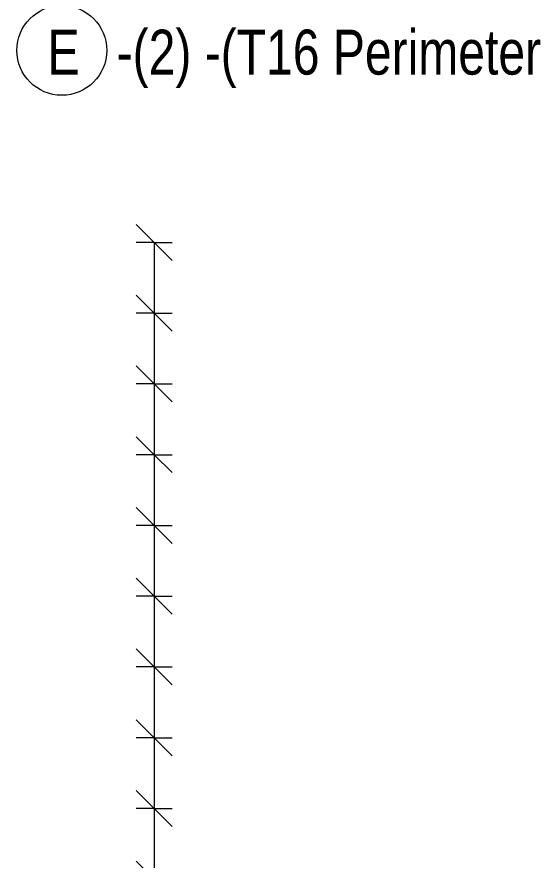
# Model space of a CAD drawing. Header units: millimetres. Extents: x 20 to 15200, y -2824 to 20808.
# Drawn here: x 20 to 1465, y 5647 to 7992 of the extents above; entities that cross this region are included whole.
import ezdxf

# ---------------------------------------------------------------- set-up
doc = ezdxf.new("R2010")
doc.units = ezdxf.units.MM
for name, color, linetype, lineweight in [('A-ANNO-DIMS', 211, 'Continuous', 9), ('A-ANNO-DIMS-50', 211, 'Continuous', 9), ('S-RBAR-IDEN', 171, 'Continuous', 9)]:
    doc.layers.add(name, color=color, linetype=linetype, lineweight=lineweight)
doc.styles.add('Nirmala UI Semilight', font='NirmalaS.ttf', dxfattribs={"width": 0.8, "height": 125})
doc.dimstyles.new('Arrow_Filled_-_2_5_NI_UI', dxfattribs={"dimscale": 304.8, "dimtxt": 130.920493, "dimasz": 0.328084, "dimexe": 0.164042, "dimexo": 0.0625, "dimgap": 0.164042, "dimtad": 1, "dimdec": 0, "dimzin": 0, "dimdsep": 46, "dimtxsty": 'Nirmala UI Semilight', "dimblk1": 'OBLIQUE', "dimblk2": 'OBLIQUE', "dimsah": 1, "dimcen": 0.09, "dimazin": 0, "dimtfac": 1, "dimtdec": 4, "dimtix": 1, "dimtmove": 0, "dimatfit": 3, "dimfxl": 0.164042, "dimfxlon": 1, "dimtvp": 1, "dimtolj": 1, "dimtzin": 0, "dimarcsym": 2})

# ---------------------------------------------------------------- blocks, each defined once
blk = doc.blocks.new('M_Rebar Tag_rfa MARK - ARROW-794226-Elevation Front 1')
at = {"layer": 'S-RBAR-IDEN'}
blk.add_circle((3172.6, 8367.4), 125, dxfattribs=at)
blk = doc.blocks.new('DIMBLOCK46-Elevation Front 1')
at = {"layer": 'A-ANNO-DIMS-50'}
for p, q in [((402.1, 7365.1), (352.1, 7415.1)), ((402.1, 7365.1), (352.1, 7365.1)), ((402.1, 7365.1), (402.1, 7168.3)), ((402.1, 7365.1), (452.1, 7315.1)), ((402.1, 7365.1), (452.1, 7365.1)), ((402.1, 7168.3), (352.1, 7218.3)), ((402.1, 7168.3), (352.1, 7168.3)), ((402.1, 7168.3), (452.1, 7118.3)), ((402.1, 7168.3), (452.1, 7168.3))]:
    blk.add_line(p, q, dxfattribs=at)
blk = doc.blocks.new('_Oblique')
at = {"color": 0, "linetype": 'ByBlock', "lineweight": -2}
blk.add_line((-0.5, -0.5), (0.5, 0.5), dxfattribs=at)
blk = doc.blocks.new('DIMBLOCK47-Elevation Front 1')
at = {"layer": 'A-ANNO-DIMS-50'}
for p, q in [((402.1, 7168.3), (352.1, 7218.3)), ((402.1, 7168.3), (352.1, 7168.3)), ((402.1, 7168.3), (402.1, 6971.4)), ((402.1, 7168.3), (452.1, 7118.3)), ((402.1, 7168.3), (452.1, 7168.3)), ((402.1, 6971.4), (352.1, 7021.4)), ((402.1, 6971.4), (352.1, 6971.4)), ((402.1, 6971.4), (452.1, 6921.4)), ((402.1, 6971.4), (452.1, 6971.4))]:
    blk.add_line(p, q, dxfattribs=at)
blk = doc.blocks.new('DIMBLOCK48-Elevation Front 1')
at = {"layer": 'A-ANNO-DIMS-50'}
for p, q in [((402.1, 6971.4), (352.1, 7021.4)), ((402.1, 6971.4), (352.1, 6971.4)), ((402.1, 6971.4), (402.1, 6774.6)), ((402.1, 6971.4), (452.1, 6921.4)), ((402.1, 6971.4), (452.1, 6971.4)), ((402.1, 6774.6), (352.1, 6824.6)), ((402.1, 6774.6), (352.1, 6774.6)), ((402.1, 6774.6), (452.1, 6724.6)), ((402.1, 6774.6), (452.1, 6774.6))]:
    blk.add_line(p, q, dxfattribs=at)
blk = doc.blocks.new('DIMBLOCK49-Elevation Front 1')
at = {"layer": 'A-ANNO-DIMS-50'}
for p, q in [((402.1, 6774.6), (352.1, 6824.6)), ((402.1, 6774.6), (352.1, 6774.6)), ((402.1, 6774.6), (402.1, 6577.8)), ((402.1, 6774.6), (452.1, 6724.6)), ((402.1, 6774.6), (452.1, 6774.6)), ((402.1, 6577.8), (352.1, 6627.8)), ((402.1, 6577.8), (352.1, 6577.8)), ((402.1, 6577.8), (452.1, 6527.8)), ((402.1, 6577.8), (452.1, 6577.8))]:
    blk.add_line(p, q, dxfattribs=at)
blk = doc.blocks.new('DIMBLOCK50-Elevation Front 1')
at = {"layer": 'A-ANNO-DIMS-50'}
for p, q in [((402.1, 6577.8), (352.1, 6627.8)), ((402.1, 6577.8), (352.1, 6577.8)), ((402.1, 6577.8), (402.1, 6381)), ((402.1, 6577.8), (452.1, 6527.8)), ((402.1, 6577.8), (452.1, 6577.8)), ((402.1, 6381), (352.1, 6431)), ((402.1, 6381), (352.1, 6381)), ((402.1, 6381), (452.1, 6331)), ((402.1, 6381), (452.1, 6381))]:
    blk.add_line(p, q, dxfattribs=at)
blk = doc.blocks.new('DIMBLOCK51-Elevation Front 1')
at = {"layer": 'A-ANNO-DIMS-50'}
for p, q in [((402.1, 6381), (352.1, 6431)), ((402.1, 6381), (352.1, 6381)), ((402.1, 6381), (402.1, 6184.2)), ((402.1, 6381), (452.1, 6331)), ((402.1, 6381), (452.1, 6381)), ((402.1, 6184.2), (352.1, 6234.2)), ((402.1, 6184.2), (352.1, 6184.2)), ((402.1, 6184.2), (452.1, 6134.2)), ((402.1, 6184.2), (452.1, 6184.2))]:
    blk.add_line(p, q, dxfattribs=at)
blk = doc.blocks.new('DIMBLOCK52-Elevation Front 1')
at = {"layer": 'A-ANNO-DIMS-50'}
for p, q in [((402.1, 6184.2), (352.1, 6234.2)), ((402.1, 6184.2), (352.1, 6184.2)), ((402.1, 6184.2), (402.1, 5987.3)), ((402.1, 6184.2), (452.1, 6134.2)), ((402.1, 6184.2), (452.1, 6184.2)), ((402.1, 5987.3), (352.1, 6037.3)), ((402.1, 5987.3), (352.1, 5987.3)), ((402.1, 5987.3), (452.1, 5937.3)), ((402.1, 5987.3), (452.1, 5987.3))]:
    blk.add_line(p, q, dxfattribs=at)
blk = doc.blocks.new('DIMBLOCK53-Elevation Front 1')
at = {"layer": 'A-ANNO-DIMS-50'}
for p, q in [((402.1, 5987.3), (352.1, 6037.3)), ((402.1, 5987.3), (352.1, 5987.3)), ((402.1, 5987.3), (402.1, 5790.5)), ((402.1, 5987.3), (452.1, 5937.3)), ((402.1, 5987.3), (452.1, 5987.3)), ((402.1, 5790.5), (352.1, 5840.5)), ((402.1, 5790.5), (352.1, 5790.5)), ((402.1, 5790.5), (452.1, 5740.5)), ((402.1, 5790.5), (452.1, 5790.5))]:
    blk.add_line(p, q, dxfattribs=at)
blk = doc.blocks.new('DIMBLOCK54-Elevation Front 1')
at = {"layer": 'A-ANNO-DIMS-50'}
for p, q in [((402.1, 5790.5), (352.1, 5840.5)), ((402.1, 5790.5), (352.1, 5790.5)), ((402.1, 5790.5), (402.1, 5593.7)), ((402.1, 5790.5), (452.1, 5740.5)), ((402.1, 5790.5), (452.1, 5790.5)), ((402.1, 5593.7), (352.1, 5643.7)), ((402.1, 5593.7), (352.1, 5593.7)), ((402.1, 5593.7), (452.1, 5543.7)), ((402.1, 5593.7), (452.1, 5593.7))]:
    blk.add_line(p, q, dxfattribs=at)
blk = doc.blocks.new('DIMBLOCK90-Elevation Front 1')
at = {"layer": 'A-ANNO-DIMS-50'}
for p, q in [((402.1, 7365.1), (352.1, 7415.1)), ((402.1, 7365.1), (352.1, 7365.1)), ((402.1, 7365.1), (402.1, -1295)), ((402.1, 7365.1), (402.1, 7168.3)), ((402.1, 7365.1), (452.1, 7315.1)), ((402.1, 7365.1), (452.1, 7365.1)), ((402.1, 7168.3), (352.1, 7218.3)), ((402.1, 7168.3), (352.1, 7168.3)), ((402.1, 7168.3), (402.1, 6971.4)), ((402.1, 7168.3), (452.1, 7118.3)), ((402.1, 7168.3), (452.1, 7168.3)), ((402.1, 6971.4), (352.1, 7021.4)), ((402.1, 6971.4), (352.1, 6971.4)), ((402.1, 6971.4), (402.1, 6774.6)), ((402.1, 6971.4), (452.1, 6921.4)), ((402.1, 6971.4), (452.1, 6971.4)), ((402.1, 6774.6), (352.1, 6824.6)), ((402.1, 6774.6), (352.1, 6774.6)), ((402.1, 6774.6), (402.1, 6577.8)), ((402.1, 6774.6), (452.1, 6724.6)), ((402.1, 6774.6), (452.1, 6774.6)), ((402.1, 6577.8), (352.1, 6627.8)), ((402.1, 6577.8), (352.1, 6577.8)), ((402.1, 6577.8), (402.1, 6381)), ((402.1, 6577.8), (452.1, 6527.8)), ((402.1, 6577.8), (452.1, 6577.8)), ((402.1, 6381), (352.1, 6431)), ((402.1, 6381), (352.1, 6381)), ((402.1, 6381), (402.1, 6184.2)), ((402.1, 6381), (452.1, 6331)), ((402.1, 6381), (452.1, 6381)), ((402.1, 6184.2), (352.1, 6234.2)), ((402.1, 6184.2), (352.1, 6184.2)), ((402.1, 6184.2), (402.1, 5987.3)), ((402.1, 6184.2), (452.1, 6134.2)), ((402.1, 6184.2), (452.1, 6184.2)), ((402.1, 5987.3), (352.1, 6037.3)), ((402.1, 5987.3), (352.1, 5987.3)), ((402.1, 5987.3), (402.1, 5790.5)), ((402.1, 5987.3), (452.1, 5937.3)), ((402.1, 5987.3), (452.1, 5987.3)), ((402.1, 5790.5), (352.1, 5840.5)), ((402.1, 5790.5), (352.1, 5790.5)), ((402.1, 5790.5), (402.1, 5593.7)), ((402.1, 5790.5), (452.1, 5740.5)), ((402.1, 5790.5), (452.1, 5790.5)), ((402.1, 5593.7), (352.1, 5643.7)), ((402.1, 5593.7), (352.1, 5593.7)), ((402.1, 5593.7), (402.1, 5396.9)), ((402.1, 5593.7), (452.1, 5543.7)), ((402.1, 5593.7), (452.1, 5593.7)), ((402.1, 5396.9), (352.1, 5446.9)), ((402.1, 5396.9), (352.1, 5396.9)), ((402.1, 5396.9), (402.1, 5200.1)), ((402.1, 5396.9), (452.1, 5346.9)), ((402.1, 5396.9), (452.1, 5396.9)), ((402.1, 5200.1), (352.1, 5250.1)), ((402.1, 5200.1), (352.1, 5200.1)), ((402.1, 5200.1), (402.1, 5003.2)), ((402.1, 5200.1), (452.1, 5150.1)), ((402.1, 5200.1), (452.1, 5200.1)), ((402.1, 5003.2), (352.1, 5053.2)), ((402.1, 5003.2), (352.1, 5003.2)), ((402.1, 5003.2), (402.1, 4806.4)), ((402.1, 5003.2), (452.1, 4953.2)), ((402.1, 5003.2), (452.1, 5003.2)), ((402.1, 4806.4), (352.1, 4856.4)), ((402.1, 4806.4), (352.1, 4806.4)), ((402.1, 4806.4), (402.1, 4609.6)), ((402.1, 4806.4), (452.1, 4756.4)), ((402.1, 4806.4), (452.1, 4806.4)), ((402.1, 4609.6), (352.1, 4659.6)), ((402.1, 4609.6), (352.1, 4609.6)), ((402.1, 4609.6), (402.1, 4412.8)), ((402.1, 4609.6), (452.1, 4559.6)), ((402.1, 4609.6), (452.1, 4609.6)), ((402.1, 4412.8), (352.1, 4462.8)), ((402.1, 4412.8), (352.1, 4412.8)), ((402.1, 4412.8), (402.1, 4216)), ((402.1, 4412.8), (452.1, 4362.8)), ((402.1, 4412.8), (452.1, 4412.8)), ((402.1, 4216), (352.1, 4266)), ((402.1, 4216), (352.1, 4216)), ((402.1, 4216), (402.1, 4019.1)), ((402.1, 4216), (452.1, 4166)), ((402.1, 4216), (452.1, 4216)), ((402.1, 4019.1), (352.1, 4069.1)), ((402.1, 4019.1), (352.1, 4019.1)), ((402.1, 4019.1), (402.1, 3822.3)), ((402.1, 4019.1), (452.1, 3969.1)), ((402.1, 4019.1), (452.1, 4019.1)), ((402.1, 3822.3), (352.1, 3872.3)), ((402.1, 3822.3), (352.1, 3822.3)), ((402.1, 3822.3), (402.1, 3625.5)), ((402.1, 3822.3), (452.1, 3772.3)), ((402.1, 3822.3), (452.1, 3822.3)), ((402.1, 3625.5), (352.1, 3675.5)), ((402.1, 3625.5), (352.1, 3625.5)), ((402.1, 3625.5), (402.1, 3428.7)), ((402.1, 3625.5), (452.1, 3575.5)), ((402.1, 3625.5), (452.1, 3625.5)), ((402.1, 3428.7), (352.1, 3478.7)), ((402.1, 3428.7), (352.1, 3428.7)), ((402.1, 3428.7), (402.1, 3231.9)), ((402.1, 3428.7), (452.1, 3378.7)), ((402.1, 3428.7), (452.1, 3428.7)), ((402.1, 3231.9), (352.1, 3281.9)), ((402.1, 3231.9), (352.1, 3231.9)), ((402.1, 3231.9), (402.1, 3035)), ((402.1, 3231.9), (452.1, 3181.9)), ((402.1, 3231.9), (452.1, 3231.9)), ((402.1, 3035), (352.1, 3085)), ((402.1, 3035), (352.1, 3035)), ((402.1, 3035), (402.1, 2838.2)), ((402.1, 3035), (452.1, 2985)), ((402.1, 3035), (452.1, 3035)), ((402.1, 2838.2), (352.1, 2888.2)), ((402.1, 2838.2), (352.1, 2838.2)), ((402.1, 2838.2), (402.1, 2641.4)), ((402.1, 2838.2), (452.1, 2788.2)), ((402.1, 2838.2), (452.1, 2838.2)), ((402.1, 2641.4), (352.1, 2691.4)), ((402.1, 2641.4), (352.1, 2641.4)), ((402.1, 2641.4), (402.1, 2444.6)), ((402.1, 2641.4), (452.1, 2591.4)), ((402.1, 2641.4), (452.1, 2641.4)), ((402.1, 2444.6), (352.1, 2494.6)), ((402.1, 2444.6), (352.1, 2444.6)), ((402.1, 2444.6), (402.1, 2247.8)), ((402.1, 2444.6), (452.1, 2394.6)), ((402.1, 2444.6), (452.1, 2444.6)), ((402.1, 2247.8), (352.1, 2297.8)), ((402.1, 2247.8), (352.1, 2247.8)), ((402.1, 2247.8), (402.1, 2050.9)), ((402.1, 2247.8), (452.1, 2197.8)), ((402.1, 2247.8), (452.1, 2247.8)), ((402.1, 2050.9), (352.1, 2100.9)), ((402.1, 2050.9), (352.1, 2050.9)), ((402.1, 2050.9), (402.1, 1854.1)), ((402.1, 2050.9), (452.1, 2000.9)), ((402.1, 2050.9), (452.1, 2050.9)), ((402.1, 1854.1), (352.1, 1904.1)), ((402.1, 1854.1), (352.1, 1854.1)), ((402.1, 1854.1), (402.1, 1657.3)), ((402.1, 1854.1), (452.1, 1804.1)), ((402.1, 1854.1), (452.1, 1854.1)), ((402.1, 1657.3), (352.1, 1707.3)), ((402.1, 1657.3), (352.1, 1657.3)), ((402.1, 1657.3), (402.1, 1460.5)), ((402.1, 1657.3), (452.1, 1607.3)), ((402.1, 1657.3), (452.1, 1657.3)), ((402.1, 1460.5), (352.1, 1510.5)), ((402.1, 1460.5), (352.1, 1460.5)), ((402.1, 1460.5), (402.1, 1263.7)), ((402.1, 1460.5), (452.1, 1410.5)), ((402.1, 1460.5), (452.1, 1460.5)), ((402.1, 1263.7), (352.1, 1313.7)), ((402.1, 1263.7), (352.1, 1263.7)), ((402.1, 1263.7), (402.1, 1066.8)), ((402.1, 1263.7), (452.1, 1213.7)), ((402.1, 1263.7), (452.1, 1263.7)), ((402.1, 1066.8), (352.1, 1116.8)), ((402.1, 1066.8), (352.1, 1066.8)), ((402.1, 1066.8), (402.1, 870)), ((402.1, 1066.8), (452.1, 1016.8)), ((402.1, 1066.8), (452.1, 1066.8)), ((402.1, 870), (352.1, 920)), ((402.1, 870), (352.1, 870)), ((402.1, 870), (402.1, 673.2)), ((402.1, 870), (452.1, 820)), ((402.1, 870), (452.1, 870)), ((402.1, 673.2), (352.1, 723.2)), ((402.1, 673.2), (352.1, 673.2)), ((402.1, 673.2), (402.1, 476.4)), ((402.1, 673.2), (452.1, 623.2)), ((402.1, 673.2), (452.1, 673.2)), ((402.1, 476.4), (352.1, 526.4)), ((402.1, 476.4), (352.1, 476.4)), ((402.1, 476.4), (402.1, 279.6)), ((402.1, 476.4), (452.1, 426.4)), ((402.1, 476.4), (452.1, 476.4)), ((402.1, 279.6), (352.1, 329.6)), ((402.1, 279.6), (352.1, 279.6)), ((402.1, 279.6), (402.1, 82.7)), ((402.1, 279.6), (452.1, 229.6)), ((402.1, 279.6), (452.1, 279.6)), ((402.1, 82.7), (352.1, 132.7)), ((402.1, 82.7), (352.1, 82.7)), ((402.1, 82.7), (402.1, -114.1)), ((402.1, 82.7), (452.1, 32.7)), ((402.1, 82.7), (452.1, 82.7)), ((402.1, -114.1), (352.1, -64.1)), ((402.1, -114.1), (352.1, -114.1)), ((402.1, -114.1), (402.1, -310.9)), ((402.1, -114.1), (452.1, -164.1)), ((402.1, -114.1), (452.1, -114.1)), ((402.1, -310.9), (352.1, -260.9)), ((402.1, -310.9), (352.1, -310.9)), ((402.1, -310.9), (402.1, -507.7)), ((402.1, -310.9), (452.1, -360.9)), ((402.1, -310.9), (452.1, -310.9)), ((402.1, -507.7), (352.1, -457.7)), ((402.1, -507.7), (352.1, -507.7)), ((402.1, -507.7), (402.1, -704.5)), ((402.1, -507.7), (452.1, -557.7)), ((402.1, -507.7), (452.1, -507.7)), ((402.1, -704.5), (352.1, -654.5)), ((402.1, -704.5), (352.1, -704.5)), ((402.1, -704.5), (402.1, -901.4)), ((402.1, -704.5), (452.1, -754.5)), ((402.1, -704.5), (452.1, -704.5)), ((402.1, -901.4), (352.1, -851.4)), ((402.1, -901.4), (352.1, -901.4)), ((402.1, -901.4), (402.1, -1098.2)), ((402.1, -901.4), (452.1, -951.4)), ((402.1, -901.4), (452.1, -901.4)), ((402.1, -1098.2), (352.1, -1048.2)), ((402.1, -1098.2), (352.1, -1098.2)), ((402.1, -1098.2), (402.1, -1295)), ((402.1, -1098.2), (452.1, -1148.2)), ((402.1, -1098.2), (452.1, -1098.2)), ((402.1, -1295), (352.1, -1245)), ((402.1, -1295), (352.1, -1295)), ((402.1, -1295), (452.1, -1345)), ((402.1, -1295), (452.1, -1295))]:
    blk.add_line(p, q, dxfattribs=at)
blk = doc.blocks.new('_None')

msp = doc.modelspace()

# ---------------------------------------------------------------- block references
at = {"layer": 'S-RBAR-IDEN'}
msp.add_blockref('M_Rebar Tag_rfa MARK - ARROW-794226-Elevation Front 1', (-3027.4, -468.2), dxfattribs=at)

# ---------------------------------------------------------------- texts
at = {"layer": 'S-RBAR-IDEN', "char_height": 125, "attachment_point": 1, "style": 'Nirmala UI Semilight'}
for s, insert, width in [('E', (105.6, 7956.8), 86.582), ('-(2) -(T16 Perimeter Bar)', (297.9, 7956.8), 1747.679)]:
    msp.add_mtext(s, dxfattribs=dict(at, insert=insert, width=width))

# ---------------------------------------------------------------- dimensions: what is measured, and where the dimension line sits
at = {"layer": 'A-ANNO-DIMS'}
for base, p1, p2, text, override, picture, middle in [((402.1, -1295), (452.1, 7365.1), (452.1, -1295), '8660', {"dimpost": '<>', "dimblk1": 'None', "dimblk2": 'None', "dimsah": 1, "dimfxl": 8660.07517}, 'DIMBLOCK90-Elevation Front 1', (287.4, 3035)), ((402.1, 7168.3), (452.1, 7365.1), (452.1, 7168.3), ' ', {"dimpost": '<>', "dimfxl": 196.81989}, 'DIMBLOCK46-Elevation Front 1', (402.1, 7266.7)), ((402.1, 6971.4), (452.1, 7168.3), (452.1, 6971.4), ' ', {"dimpost": '<>', "dimfxl": 196.81989}, 'DIMBLOCK47-Elevation Front 1', (402.1, 7069.8)), ((402.1, 6774.6), (452.1, 6971.4), (452.1, 6774.6), ' ', {"dimpost": '<>', "dimfxl": 196.81989}, 'DIMBLOCK48-Elevation Front 1', (402.1, 6873)), ((402.1, 6577.8), (452.1, 6774.6), (452.1, 6577.8), ' ', {"dimpost": '<>', "dimfxl": 196.81989}, 'DIMBLOCK49-Elevation Front 1', (402.1, 6676.2)), ((402.1, 6381), (452.1, 6577.8), (452.1, 6381), ' ', {"dimpost": '<>', "dimfxl": 196.81989}, 'DIMBLOCK50-Elevation Front 1', (402.1, 6479.4)), ((402.1, 6184.2), (452.1, 6381), (452.1, 6184.2), ' ', {"dimpost": '<>', "dimfxl": 196.81989}, 'DIMBLOCK51-Elevation Front 1', (402.1, 6282.6)), ((402.1, 5987.3), (452.1, 6184.2), (452.1, 5987.3), ' ', {"dimpost": '<>', "dimfxl": 196.81989}, 'DIMBLOCK52-Elevation Front 1', (402.1, 6085.7)), ((402.1, 5790.5), (452.1, 5987.3), (452.1, 5790.5), ' ', {"dimpost": '<>', "dimfxl": 196.81989}, 'DIMBLOCK53-Elevation Front 1', (402.1, 5888.9)), ((402.1, 5593.7), (452.1, 5790.5), (452.1, 5593.7), ' ', {"dimpost": '<>', "dimfxl": 196.81989}, 'DIMBLOCK54-Elevation Front 1', (402.1, 5692.1))]:
    dim = msp.add_linear_dim(base=base, p1=p1, p2=p2, angle=90, text=text, dimstyle='Arrow_Filled_-_2_5_NI_UI', override=override, dxfattribs=at)
    dim.commit()
    dim.dimension.update_dxf_attribs({"geometry": picture, "text_midpoint": middle})

doc.saveas('drawing.dxf')
